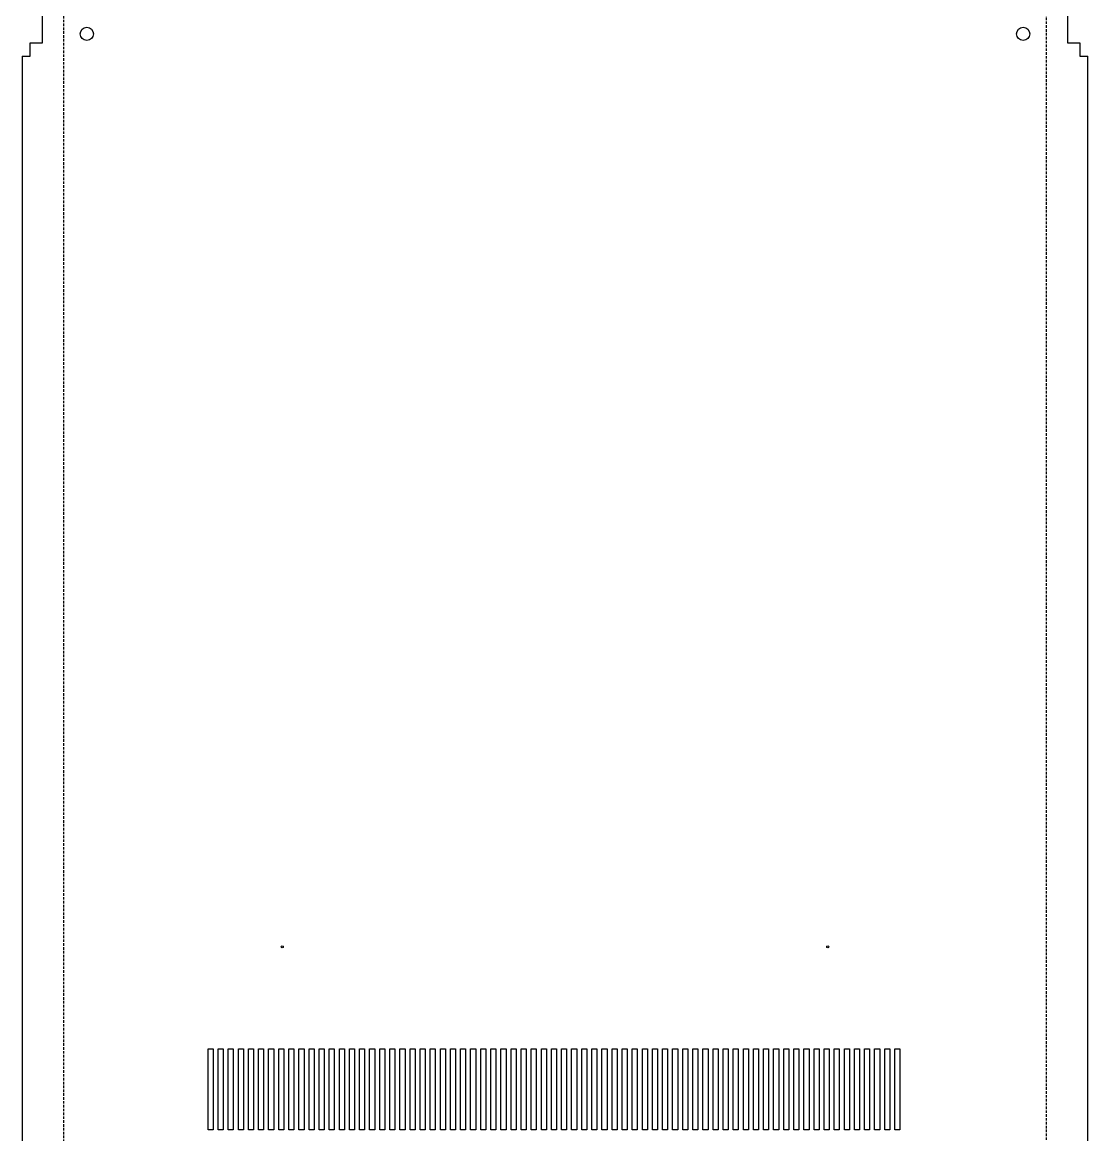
# Model space of a CAD drawing. Header units: millimetres. Extents: x 228 to 755, y -1078 to 1078.
# Drawn here: x 228 to 755, y -570 to -19 of the extents above; entities that cross this region are included whole.
import ezdxf

# ---------------------------------------------------------------- set-up
doc = ezdxf.new("R2010")
doc.units = ezdxf.units.MM
doc.linetypes.add('HIDDEN', pattern=[1.905, 1.27, -0.635])
doc.layers.add('BEND-UP', color=5, linetype='HIDDEN')

msp = doc.modelspace()

# ---------------------------------------------------------------- linework, layer by layer
for p, q in [((237.76, -29.5), (237.76, 29.5)), ((745.24, 29.5), (745.24, -29.5)), ((231.76, -36), (231.76, -29.5)), ((231.76, -29.5), (237.76, -29.5)), ((745.24, -29.5), (751.24, -29.5)), ((751.24, -29.5), (751.24, -36)), ((227.76, -36), (227.76, -964)), ((227.76, -36), (231.76, -36)), ((751.24, -36), (755.24, -36)), ((755.24, -964), (755.24, -36)), ((319.75, -527.5), (322.25, -527.5)), ((319.75, -567.5), (319.75, -527.5)), ((322.25, -527.5), (322.25, -567.5)), ((324.75, -527.5), (327.25, -527.5)), ((324.75, -567.5), (324.75, -527.5)), ((327.25, -527.5), (327.25, -567.5)), ((329.75, -527.5), (332.25, -527.5)), ((329.75, -567.5), (329.75, -527.5)), ((332.25, -527.5), (332.25, -567.5)), ((334.75, -527.5), (337.25, -527.5)), ((334.75, -567.5), (334.75, -527.5)), ((337.25, -527.5), (337.25, -567.5)), ((339.75, -527.5), (342.25, -527.5)), ((339.75, -567.5), (339.75, -527.5)), ((342.25, -527.5), (342.25, -567.5)), ((344.75, -527.5), (347.25, -527.5)), ((344.75, -567.5), (344.75, -527.5)), ((347.25, -527.5), (347.25, -567.5)), ((349.75, -527.5), (352.25, -527.5)), ((349.75, -567.5), (349.75, -527.5)), ((352.25, -527.5), (352.25, -567.5)), ((354.75, -527.5), (357.25, -527.5)), ((354.75, -567.5), (354.75, -527.5)), ((357.25, -527.5), (357.25, -567.5)), ((359.75, -527.5), (362.25, -527.5)), ((359.75, -567.5), (359.75, -527.5)), ((362.25, -527.5), (362.25, -567.5)), ((364.75, -527.5), (367.25, -527.5)), ((364.75, -567.5), (364.75, -527.5)), ((367.25, -527.5), (367.25, -567.5)), ((369.75, -527.5), (372.25, -527.5)), ((369.75, -567.5), (369.75, -527.5)), ((372.25, -527.5), (372.25, -567.5)), ((374.75, -527.5), (377.25, -527.5)), ((374.75, -567.5), (374.75, -527.5)), ((377.25, -527.5), (377.25, -567.5)), ((379.75, -527.5), (382.25, -527.5)), ((379.75, -567.5), (379.75, -527.5)), ((382.25, -527.5), (382.25, -567.5)), ((384.75, -527.5), (387.25, -527.5)), ((384.75, -567.5), (384.75, -527.5)), ((387.25, -527.5), (387.25, -567.5)), ((389.75, -527.5), (392.25, -527.5)), ((389.75, -567.5), (389.75, -527.5)), ((392.25, -527.5), (392.25, -567.5)), ((394.75, -527.5), (397.25, -527.5)), ((394.75, -567.5), (394.75, -527.5)), ((397.25, -527.5), (397.25, -567.5)), ((399.75, -527.5), (402.25, -527.5)), ((399.75, -567.5), (399.75, -527.5)), ((402.25, -527.5), (402.25, -567.5)), ((404.75, -527.5), (407.25, -527.5)), ((404.75, -567.5), (404.75, -527.5)), ((407.25, -527.5), (407.25, -567.5)), ((409.75, -527.5), (412.25, -527.5)), ((409.75, -567.5), (409.75, -527.5)), ((412.25, -527.5), (412.25, -567.5)), ((414.75, -527.5), (417.25, -527.5)), ((414.75, -567.5), (414.75, -527.5)), ((417.25, -527.5), (417.25, -567.5)), ((419.75, -527.5), (422.25, -527.5)), ((419.75, -567.5), (419.75, -527.5)), ((422.25, -527.5), (422.25, -567.5)), ((424.75, -527.5), (427.25, -527.5)), ((424.75, -567.5), (424.75, -527.5)), ((427.25, -527.5), (427.25, -567.5)), ((429.75, -527.5), (432.25, -527.5)), ((429.75, -567.5), (429.75, -527.5)), ((432.25, -527.5), (432.25, -567.5)), ((434.75, -527.5), (437.25, -527.5)), ((434.75, -567.5), (434.75, -527.5)), ((437.25, -527.5), (437.25, -567.5)), ((439.75, -527.5), (442.25, -527.5)), ((439.75, -567.5), (439.75, -527.5)), ((442.25, -527.5), (442.25, -567.5)), ((444.75, -527.5), (447.25, -527.5)), ((444.75, -567.5), (444.75, -527.5)), ((447.25, -527.5), (447.25, -567.5)), ((449.75, -527.5), (452.25, -527.5)), ((449.75, -567.5), (449.75, -527.5)), ((452.25, -527.5), (452.25, -567.5)), ((454.75, -527.5), (457.25, -527.5)), ((454.75, -567.5), (454.75, -527.5)), ((457.25, -527.5), (457.25, -567.5)), ((459.75, -527.5), (462.25, -527.5)), ((459.75, -567.5), (459.75, -527.5)), ((462.25, -527.5), (462.25, -567.5)), ((464.75, -527.5), (467.25, -527.5)), ((464.75, -567.5), (464.75, -527.5)), ((467.25, -527.5), (467.25, -567.5)), ((469.75, -527.5), (472.25, -527.5)), ((469.75, -567.5), (469.75, -527.5)), ((472.25, -527.5), (472.25, -567.5)), ((474.75, -527.5), (477.25, -527.5)), ((474.75, -567.5), (474.75, -527.5)), ((477.25, -527.5), (477.25, -567.5)), ((479.75, -527.5), (482.25, -527.5)), ((479.75, -567.5), (479.75, -527.5)), ((482.25, -527.5), (482.25, -567.5)), ((484.75, -527.5), (487.25, -527.5)), ((484.75, -567.5), (484.75, -527.5)), ((487.25, -527.5), (487.25, -567.5)), ((489.75, -527.5), (492.25, -527.5)), ((489.75, -567.5), (489.75, -527.5)), ((492.25, -527.5), (492.25, -567.5)), ((494.75, -527.5), (497.25, -527.5)), ((494.75, -567.5), (494.75, -527.5)), ((497.25, -527.5), (497.25, -567.5)), ((499.75, -527.5), (502.25, -527.5)), ((499.75, -567.5), (499.75, -527.5)), ((502.25, -527.5), (502.25, -567.5)), ((504.75, -527.5), (507.25, -527.5)), ((504.75, -567.5), (504.75, -527.5)), ((507.25, -527.5), (507.25, -567.5)), ((509.75, -527.5), (512.25, -527.5)), ((509.75, -567.5), (509.75, -527.5)), ((512.25, -527.5), (512.25, -567.5)), ((514.75, -527.5), (517.25, -527.5)), ((514.75, -567.5), (514.75, -527.5)), ((517.25, -527.5), (517.25, -567.5)), ((519.75, -527.5), (522.25, -527.5)), ((519.75, -567.5), (519.75, -527.5)), ((522.25, -527.5), (522.25, -567.5)), ((524.75, -527.5), (527.25, -527.5)), ((524.75, -567.5), (524.75, -527.5)), ((527.25, -527.5), (527.25, -567.5)), ((529.75, -527.5), (532.25, -527.5)), ((529.75, -567.5), (529.75, -527.5)), ((532.25, -527.5), (532.25, -567.5)), ((534.75, -527.5), (537.25, -527.5)), ((534.75, -567.5), (534.75, -527.5)), ((537.25, -527.5), (537.25, -567.5)), ((539.75, -527.5), (542.25, -527.5)), ((539.75, -567.5), (539.75, -527.5)), ((542.25, -527.5), (542.25, -567.5)), ((544.75, -527.5), (547.25, -527.5)), ((544.75, -567.5), (544.75, -527.5)), ((547.25, -527.5), (547.25, -567.5)), ((549.75, -527.5), (552.25, -527.5)), ((549.75, -567.5), (549.75, -527.5)), ((552.25, -527.5), (552.25, -567.5)), ((554.75, -527.5), (557.25, -527.5)), ((554.75, -567.5), (554.75, -527.5)), ((557.25, -527.5), (557.25, -567.5)), ((559.75, -527.5), (562.25, -527.5)), ((559.75, -567.5), (559.75, -527.5)), ((562.25, -527.5), (562.25, -567.5)), ((564.75, -527.5), (567.25, -527.5)), ((564.75, -567.5), (564.75, -527.5)), ((567.25, -527.5), (567.25, -567.5)), ((569.75, -527.5), (572.25, -527.5)), ((569.75, -567.5), (569.75, -527.5)), ((572.25, -527.5), (572.25, -567.5)), ((574.75, -527.5), (577.25, -527.5)), ((574.75, -567.5), (574.75, -527.5)), ((577.25, -527.5), (577.25, -567.5)), ((579.75, -527.5), (582.25, -527.5)), ((579.75, -567.5), (579.75, -527.5)), ((582.25, -527.5), (582.25, -567.5)), ((584.75, -527.5), (587.25, -527.5)), ((584.75, -567.5), (584.75, -527.5)), ((587.25, -527.5), (587.25, -567.5)), ((589.75, -527.5), (592.25, -527.5)), ((589.75, -567.5), (589.75, -527.5)), ((592.25, -527.5), (592.25, -567.5)), ((594.75, -527.5), (597.25, -527.5)), ((594.75, -567.5), (594.75, -527.5)), ((597.25, -527.5), (597.25, -567.5)), ((599.75, -527.5), (602.25, -527.5)), ((599.75, -567.5), (599.75, -527.5)), ((602.25, -527.5), (602.25, -567.5)), ((604.75, -527.5), (607.25, -527.5)), ((604.75, -567.5), (604.75, -527.5)), ((607.25, -527.5), (607.25, -567.5)), ((609.75, -527.5), (612.25, -527.5)), ((609.75, -567.5), (609.75, -527.5)), ((612.25, -527.5), (612.25, -567.5)), ((614.75, -527.5), (617.25, -527.5)), ((614.75, -567.5), (614.75, -527.5)), ((617.25, -527.5), (617.25, -567.5)), ((619.75, -527.5), (622.25, -527.5)), ((619.75, -567.5), (619.75, -527.5)), ((622.25, -527.5), (622.25, -567.5)), ((624.75, -527.5), (627.25, -527.5)), ((624.75, -567.5), (624.75, -527.5)), ((627.25, -527.5), (627.25, -567.5)), ((629.75, -527.5), (632.25, -527.5)), ((629.75, -567.5), (629.75, -527.5)), ((632.25, -527.5), (632.25, -567.5)), ((634.75, -527.5), (637.25, -527.5)), ((634.75, -567.5), (634.75, -527.5)), ((637.25, -527.5), (637.25, -567.5)), ((639.75, -527.5), (642.25, -527.5)), ((639.75, -567.5), (639.75, -527.5)), ((642.25, -527.5), (642.25, -567.5)), ((644.75, -527.5), (647.25, -527.5)), ((644.75, -567.5), (644.75, -527.5)), ((647.25, -527.5), (647.25, -567.5)), ((649.75, -527.5), (652.25, -527.5)), ((649.75, -567.5), (649.75, -527.5)), ((652.25, -527.5), (652.25, -567.5)), ((654.75, -527.5), (657.25, -527.5)), ((654.75, -567.5), (654.75, -527.5)), ((657.25, -527.5), (657.25, -567.5)), ((659.75, -527.5), (662.25, -527.5)), ((659.75, -567.5), (659.75, -527.5)), ((662.25, -527.5), (662.25, -567.5)), ((322.25, -567.5), (319.75, -567.5)), ((327.25, -567.5), (324.75, -567.5)), ((332.25, -567.5), (329.75, -567.5)), ((337.25, -567.5), (334.75, -567.5)), ((342.25, -567.5), (339.75, -567.5)), ((347.25, -567.5), (344.75, -567.5)), ((352.25, -567.5), (349.75, -567.5)), ((357.25, -567.5), (354.75, -567.5)), ((362.25, -567.5), (359.75, -567.5)), ((367.25, -567.5), (364.75, -567.5)), ((372.25, -567.5), (369.75, -567.5)), ((377.25, -567.5), (374.75, -567.5)), ((382.25, -567.5), (379.75, -567.5)), ((387.25, -567.5), (384.75, -567.5)), ((392.25, -567.5), (389.75, -567.5)), ((397.25, -567.5), (394.75, -567.5)), ((402.25, -567.5), (399.75, -567.5)), ((407.25, -567.5), (404.75, -567.5)), ((412.25, -567.5), (409.75, -567.5)), ((417.25, -567.5), (414.75, -567.5)), ((422.25, -567.5), (419.75, -567.5)), ((427.25, -567.5), (424.75, -567.5)), ((432.25, -567.5), (429.75, -567.5)), ((437.25, -567.5), (434.75, -567.5)), ((442.25, -567.5), (439.75, -567.5)), ((447.25, -567.5), (444.75, -567.5)), ((452.25, -567.5), (449.75, -567.5)), ((457.25, -567.5), (454.75, -567.5)), ((462.25, -567.5), (459.75, -567.5)), ((467.25, -567.5), (464.75, -567.5)), ((472.25, -567.5), (469.75, -567.5)), ((477.25, -567.5), (474.75, -567.5)), ((482.25, -567.5), (479.75, -567.5)), ((487.25, -567.5), (484.75, -567.5)), ((492.25, -567.5), (489.75, -567.5)), ((497.25, -567.5), (494.75, -567.5)), ((502.25, -567.5), (499.75, -567.5)), ((507.25, -567.5), (504.75, -567.5)), ((512.25, -567.5), (509.75, -567.5)), ((517.25, -567.5), (514.75, -567.5)), ((522.25, -567.5), (519.75, -567.5)), ((527.25, -567.5), (524.75, -567.5)), ((532.25, -567.5), (529.75, -567.5)), ((537.25, -567.5), (534.75, -567.5)), ((542.25, -567.5), (539.75, -567.5)), ((547.25, -567.5), (544.75, -567.5)), ((552.25, -567.5), (549.75, -567.5)), ((557.25, -567.5), (554.75, -567.5)), ((562.25, -567.5), (559.75, -567.5)), ((567.25, -567.5), (564.75, -567.5)), ((572.25, -567.5), (569.75, -567.5)), ((577.25, -567.5), (574.75, -567.5)), ((582.25, -567.5), (579.75, -567.5)), ((587.25, -567.5), (584.75, -567.5)), ((592.25, -567.5), (589.75, -567.5)), ((597.25, -567.5), (594.75, -567.5)), ((602.25, -567.5), (599.75, -567.5)), ((607.25, -567.5), (604.75, -567.5)), ((612.25, -567.5), (609.75, -567.5)), ((617.25, -567.5), (614.75, -567.5)), ((622.25, -567.5), (619.75, -567.5)), ((627.25, -567.5), (624.75, -567.5)), ((632.25, -567.5), (629.75, -567.5)), ((637.25, -567.5), (634.75, -567.5)), ((642.25, -567.5), (639.75, -567.5)), ((647.25, -567.5), (644.75, -567.5)), ((652.25, -567.5), (649.75, -567.5)), ((657.25, -567.5), (654.75, -567.5)), ((662.25, -567.5), (659.75, -567.5))]:
    msp.add_line(p, q)
for centre, radius in [((259.75, -25), 3.25), ((723.25, -25), 3.25), ((356.5, -477), 0.5), ((626.5, -477), 0.5)]:
    msp.add_circle(centre, radius)
at = {"layer": 'BEND-UP'}
for p, q in [((248.26, 1044.99), (248.26, -1043.5)), ((734.74, -1044.99), (734.74, 1043.5))]:
    msp.add_line(p, q, dxfattribs=at)

doc.saveas('drawing.dxf')
